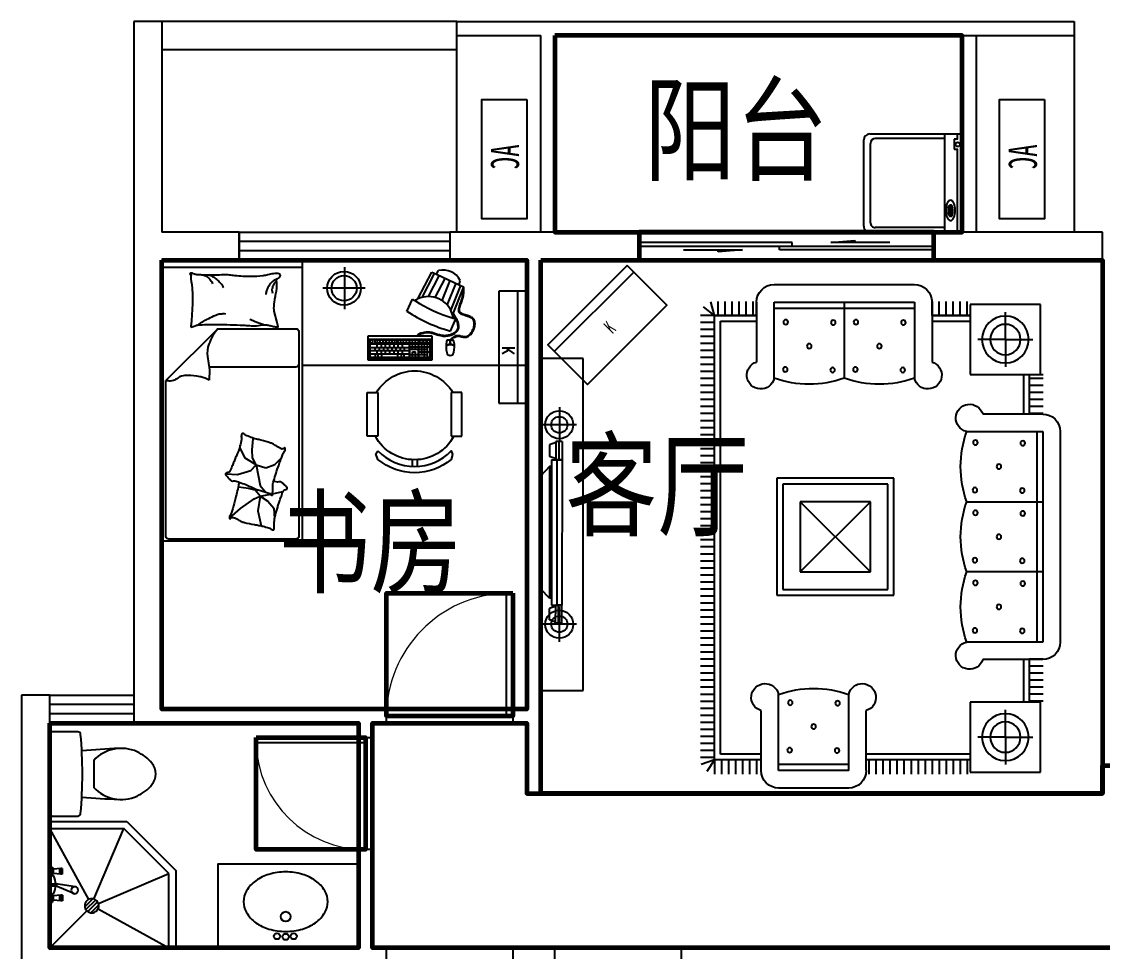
# Model space of a CAD drawing. Extents: x 963421 to 998221, y -625243 to -609443.
# Drawn here: x 963421 to 971121, y -616068 to -609443 of the extents above; entities that cross this region are included whole.
import ezdxf

# ---------------------------------------------------------------- set-up
doc = ezdxf.new("R2010")
doc.units = 0
doc.header["$LTSCALE"] = 1000
doc.header["$MEASUREMENT"] = 0
doc.linetypes.add('HIDDEN', pattern=[7.5, 5, -2.5])
doc.layers.get('0').update_dxf_attribs({"linetype": 'CONTINUOUS'})
for name, color, linetype in [('BATH', 8, 'CONTINUOUS'), ('Elec(电器)', 33, 'CONTINUOUS'), ('FUR', 8, 'CONTINUOUS'), ('FURN', 8, 'CONTINUOUS'), ('Lvtry(厨卫)', 136, 'CONTINUOUS'), ('WALL', 2, 'CONTINUOUS'), ('WINDOW', 4, 'CONTINUOUS'), ('家具', 8, 'CONTINUOUS'), ('家具示意', 8, 'CONTINUOUS')]:
    doc.layers.add(name, color=color, linetype=linetype)
doc.layers.add('GT_书房', color=205, linetype='CONTINUOUS', lineweight=60, true_color=0x8059a6)
for name, color, linetype, lineweight in [('GT_卫生间', 5, 'CONTINUOUS', 60), ('GT_客厅', 2, 'CONTINUOUS', 60), ('GT_过道', 30, 'CONTINUOUS', 60), ('GT_门', 245, 'CONTINUOUS', 60), ('GT_阳台', 6, 'CONTINUOUS', 60), ('文字标注', 121, 'CONTINUOUS', 0)]:
    doc.layers.add(name, color=color, linetype=linetype, lineweight=lineweight)
doc.styles.add('-黑体', font='simhei.ttf', dxfattribs={"width": 0.8})
doc.styles.add('_ZBHZ', font='simhei.ttf', dxfattribs={"width": 0.8})
doc.styles.add('DIM_FONT', font='ZBTXT.shx', dxfattribs={"width": 0.8})

# ---------------------------------------------------------------- blocks, each defined once
blk = doc.blocks.new('A$C367E6596')
at = {"layer": '家具示意'}
for p, q in [((0, 1947.6), (1000, 1947.6)), ((25.8, 1491.5), (25.8, 32.2)), ((602.6, 1511.5), (45.8, 1511.5)), ((602.6, 1511.5), (971.6, 1141.7)), ((45.8, 1238.9), (664.4, 1238.9)), ((971.6, 32.2), (971.6, 1141.7)), ((349.4, 727), (344.5, 730)), ((356.6, 647.7), (349.4, 727)), ((354.8, 592.6), (356.6, 647.7)), ((407, 589.6), (443.4, 662.5)), ((443.4, 662.5), (442.3, 681.9)), ((196.2, 543.7), (149.8, 590.5)), ((260.6, 521.7), (196.2, 543.7)), ((328.4, 540.9), (260.6, 521.7)), ((328.4, 540.9), (301, 394.1)), ((328.4, 540.9), (354.8, 592.6)), ((328.4, 540.9), (407, 589.6)), ((366.5, 501.8), (328.4, 540.9)), ((462.1, 473.1), (366.5, 501.8)), ((545.3, 477.3), (462.1, 473.1)), ((301, 394.1), (268.9, 356.7)), ((213.5, 335.7), (138.8, 351.4)), ((299.3, 317.6), (225.1, 333.2)), ((299.3, 317.6), (245.7, 282.4)), ((268.9, 356.7), (261.2, 347.7)), ((299.3, 317.6), (336.2, 360.5)), ((299.3, 317.6), (316, 213)), ((342.2, 299.7), (299.3, 317.6)), ((336.2, 360.5), (383.2, 372.5)), ((383.2, 372.5), (455.4, 382.3)), ((203.5, 233.5), (197.3, 159.5)), ((245.7, 282.4), (203.5, 233.5)), ((441.2, 231.2), (342.2, 299.7)), ((518.8, 161.1), (441.2, 231.2)), ((316, 213), (292.8, 107.7)), ((45.8, 12.2), (951.6, 12.2))]:
    blk.add_line(p, q, dxfattribs=at)
blk.add_lwpolyline([(0, 0), (0, 2000), (1000, 2000), (1000, 0)], close=True, dxfattribs=at)
for points in [[(185.1, 1866.4, -0.263368), (157.1, 1885.2, -0.494818), (166.3, 1903.9, -0.049225), (184, 1905.7, -0.036831), (207.6, 1903.9, -0.031893), (245.6, 1895.8, 0.035782), (279.5, 1888.8, 0.032941), (369.2, 1882.9, 0.026564), (480.4, 1888.8, 0.017905), (517.9, 1894.2, -0.033397), (538.1, 1896.4, -0.03204), (575.2, 1895.7, 0.018442), (639.5, 1892.7, 0.010837), (704.3, 1893.4, 0.014624), (752.2, 1896.4, 0.111249), (774.7, 1903.7, -0.153708), (791.6, 1907.7, -0.076444), (799.1, 1906, -0.215512), (801, 1903.9, -0.585858), (798.4, 1900.9, 0.363489), (793.5, 1898.3, 0.191716), (793.4, 1886.8, -0.129675), (795.4, 1870.1, -0.01735), (792.4, 1853.3, 0.019326), (789.8, 1838.2, 0.018818), (783.1, 1769.9, 0.021828), (782.2, 1710.6, 0.006204), (783.6, 1676.8, 0.001963), (789.8, 1569.9, 0.028341), (794, 1533.8, -0.117014), (793.5, 1524.9, -0.36606), (792.1, 1523.9, -0.03973), (778.5, 1526.7, -0.048309), (764.7, 1532.2, 0.062981), (754.1, 1536.1, 0.04058), (730.7, 1539.5, 0.014345), (663.9, 1541.7, 0.005484), (538.5, 1541, 0.007153), (442.3, 1538, 0.008762), (399.8, 1535.3, -0.008153), (354.1, 1532.4, -0.06251), (297, 1536.8, 0.078669), (251.4, 1538.8, 0.047825), (229, 1534.1, -0.034494), (198.2, 1526.7, -0.023571), (172.9, 1523.7, -0.510228), (171.9, 1524.9), (179.4, 1554.9), (200.1, 1637.4, 0.073041), (202.1, 1657, 0.023305), (196.3, 1718.1, 0.018299), (192.3, 1741, -0.01097), (184.9, 1779, -0.042281), (182, 1813.3, -0.027201), (184.9, 1866.7)], [(183.4, 1850.4, -0.05369), (197.6, 1837.4, -0.070312), (205.7, 1825.1, -0.015448), (209.5, 1816.6, -0.013244), (213.2, 1806.3, -0.082127), (216.2, 1788.3, -0.064164), (213.2, 1765.1)], [(184.9, 1866.4, -0.077379), (219.7, 1841.1, -0.077379), (245.2, 1806.3, -0.047525), (255.1, 1781.7, -0.047525), (260.2, 1755.7)], [(658.9, 1892.6, 0.027842), (635.2, 1882, 0.048685), (622.6, 1873.9, 0.023666), (594.7, 1849.5, 0.031223), (575.7, 1828.9, 0.046801), (570.6, 1821.2, 0.023191), (562.5, 1804.5)], [(740.9, 1898.3, 0.088153), (706.4, 1894.8, 0.088153), (675.2, 1879.5, 0.077547), (653.6, 1857.9, 0.077547), (639.5, 1830.7)], [(744.7, 1538, 0.016108), (705.8, 1564.2, 0.024599), (679, 1579.3, 0.009477), (629.9, 1602.6, 0.015937), (600.1, 1614.9, 0.072521), (583.7, 1618.5, 0.033339), (547.5, 1618.7)], [(275.5, 1539.5, 0.009729), (302.8, 1548.5, 0.009729), (329.7, 1558.6, 0.007971), (351.4, 1567.7, 0.007971), (372.9, 1577.4)], [(602.6, 1511.5, -0.085272), (665.9, 1401.4, -0.124044), (675.2, 1313.8), (661.5, 1218.4), (663.3, 1145.9)], [(663.3, 1145.9, -0.027362), (701.8, 1162.3, -0.040834), (728.9, 1169.7, -0.038441), (816.6, 1179.2, -0.076528), (860.7, 1173.9, -0.103649), (888.2, 1159.5, 0.093398), (918.4, 1143, 0.072727), (940.5, 1139.2, 0.052315), (971.6, 1141.7)], [(450.3, 418.6, 0.025626), (451.8, 409.2, 0.0108), (476.4, 303.3, 0.00456), (495.4, 231.5, 0.01125), (504.1, 202.6, 0.069394), (511.7, 186.8, -0.079756), (518.1, 173, -0.106399), (518.8, 161.1, -0.328642), (515.8, 158.2, -0.299547), (510.8, 160.5, 0.189917), (504.1, 165.5, 0.033518), (496, 167.1, 0.075627), (492.4, 167, 0.053489), (485.9, 165.2, 0.017838), (467.6, 157, 0.038394), (447.1, 144.9, -0.059529), (433.5, 137.6, -0.035943), (411.9, 131, -0.011245), (341.4, 116.2, -0.006203), (309.2, 110.7, 0.010783), (290.6, 107.3, 0.019485), (279.8, 104.6, 0.005062), (238.4, 92.3, 0.101392), (217.2, 80.7, -0.223768), (206.1, 77.7, -0.25558), (202.7, 80.5, -0.081563), (199.7, 93.3, -0.071805), (200.7, 107, 0.069985), (201.8, 121, 0.03546), (195.4, 169.3, 0.029432), (180.3, 226, 0.001554), (171.1, 253.5, -0.00152), (161.6, 281.6, -0.004735), (152.3, 310.7, 0.00382), (140.8, 346.8, 0.296001), (116.5, 366.4, -0.649774), (110.7, 384.1, -0.02319), (114.7, 387.4, 0.0288), (117.9, 390.1, 0.005727), (123, 394.9, -0.004358), (129.6, 401.3, -0.027528), (144.1, 413.8, -0.046214), (153.8, 419.8, -0.194121), (167.3, 421, 0.133719), (186.6, 420.3, 0.005779), (204.6, 424.8, 0.008882)]]:
    blk.add_lwpolyline(points, format="xyb", dxfattribs=at)
blk.add_lwpolyline([(395.4, 749, 0.101392), (415.7, 762.2, -0.223768), (426.5, 766, -0.25558), (430.2, 763.5, -0.081563), (434.2, 750.9, -0.071805), (434.2, 737.3, 0.069985), (434.1, 723.2, 0.03546), (444.2, 675.5, 0.029432), (463.7, 620.2, 0.001554), (475, 593.4, -0.00152), (486.5, 566.1, -0.004735), (498, 537.8, 0.00382), (512.3, 502.7, 0.296001), (538, 485, -0.649774), (545.1, 467.8, -0.02319), (541.4, 464.3, 0.0288), (538.4, 461.3, 0.005727), (533.8, 456.1, -0.004358), (527.7, 449.2, -0.027528), (514.1, 435.7, -0.046214), (504.9, 428.9, -0.194121), (491.5, 426.8, 0.133719), (472.3, 425.9, 0.011505), (437.3, 413.9, 0.008882), (392.6, 396.5, 0.012426), (335.7, 371.4, -0.033612), (314.2, 363.1), (267.8, 348.5), (232, 337.2, 0.224341), (220.4, 326.5, -0.722772), (213.3, 326.9, -0.103513), (213.2, 330, 0.053465), (213.5, 335.7, 0.030109), (211.3, 354.4, -0.031436), (209.2, 372.3, -0.05324), (209.9, 384.4, 0.05518), (210.5, 396.1, 0.056271), (207, 416.7, 0.0108), (174.3, 520.4, 0.00456), (149.8, 590.5, 0.01125), (139, 618.7, 0.069394), (130.2, 633.8, -0.079756), (122.8, 647.1, -0.106399), (121.2, 658.9, -0.328642), (123.9, 662.1, -0.299547), (129.1, 660.1, 0.189917), (136.1, 655.7, 0.033518), (144.3, 654.7, 0.075627), (148, 655, 0.053489), (154.3, 657.4, 0.017838), (171.9, 667, 0.038394), (191.4, 680.6, -0.059529), (204.4, 688.9, -0.035943), (225.4, 697.2, -0.011245), (294.6, 717.2, -0.006203), (326.3, 725.3, 0.010783), (344.5, 730, 0.019485), (355.2, 733.5, 0.005062)], format="xyb", close=True, dxfattribs=at)
for centre, start, end in [((45.8, 1491.5), 90, 180), ((45.8, 1258.9), 180, 270), ((45.8, 32.2), 180, 270), ((951.6, 32.2), 270, 0)]:
    blk.add_arc(centre, 20, start, end, dxfattribs=at)
at = {"layer": '家具示意', "style": 'DIM_FONT', "width": 0.8, "flags": 9}
for tag in ['XSIZE', 'YSIZE']:
    blk.add_attdef(tag, (0, 2000), '', height=0.5, dxfattribs=at)
blk = doc.blocks.new('A$C6465327B')
at = {"layer": '家具示意'}
for p, q in [((0, 260), (0, 572.3)), ((0, 572.3), (76.2, 572.3)), ((76.2, 572.3), (76.2, 260)), ((674.7, 572.3), (598.5, 572.3)), ((598.5, 572.3), (598.5, 260)), ((674.7, 260), (674.7, 572.3)), ((76.2, 260), (0, 260)), ((598.5, 260), (674.7, 260)), ((319.3, 92.9), (319.3, 45.3)), ((355.4, 92.9), (355.4, 45.3))]:
    blk.add_line(p, q, dxfattribs=at)
blk.add_lwpolyline([(598.7, 155.5, -0.423227), (76, 155.5), (68.1, 129.3), (76, 94.4, 0.361278), (598.7, 94.4), (614.5, 134.5)], format="xyb", close=True, dxfattribs=at)
for start, end in [(31.07619, 148.92381), (208.05345, 331.94655)]:
    blk.add_arc((337.3, 408.9), 316.6, start, end, dxfattribs=at)
blk = doc.blocks.new('A$C7D7A3CEF')
at = {"layer": '家具示意'}
for p, q in [((152.8, 299.9), (152.8, 0)), ((300, 150), (0, 150))]:
    blk.add_line(p, q, dxfattribs=at)
for radius in [120, 90]:
    blk.add_circle((150, 150), radius, dxfattribs=at)
blk = doc.blocks.new('A$C6C2E2F88')
at = {"layer": '家具示意'}
for p, q in [((357.8, 434.3), (456, 624.6)), ((456, 624.6), (488.7, 609.7)), ((488.7, 609.7), (505.2, 635.8)), ((387.4, 445.1), (475.4, 615.7)), ((433, 451.1), (509.8, 600)), ((481.3, 444.4), (551.7, 580.9)), ((488.7, 609.7), (650.3, 535.9)), ((530.2, 422), (587.2, 564.7)), ((566.9, 390), (629.1, 545.6)), ((650.3, 535.9), (659.2, 565.6)), ((592.2, 351.6), (663.5, 529.9)), ((682.9, 521), (603.5, 322.2)), ((650.3, 535.9), (682.9, 521)), ((278.2, 344.1), (318.1, 433.3)), ((588.6, 205.3), (628, 291.7)), ((0, 170), (0, 0)), ((460, 170), (0, 170)), ((460, 0), (460, 170)), ((10, 145), (10, 15)), ((450, 145), (10, 145)), ((15, 140), (15, 120)), ((35, 140), (15, 140)), ((35, 120), (15, 120)), ((15, 112), (15, 20)), ((295, 112), (15, 112)), ((15, 89), (295, 89)), ((35, 140), (35, 120)), ((128.7, 140), (50, 140)), ((50, 140), (50, 120)), ((128.7, 120), (50, 120)), ((51.7, 89), (51.7, 66)), ((65.7, 112), (65.7, 89)), ((69.7, 120), (69.7, 140)), ((81.4, 89), (81.4, 66)), ((89.3, 120), (89.3, 140)), ((95.4, 112), (95.4, 89)), ((109, 120), (109, 140)), ((111.2, 89), (111.2, 66)), ((125.2, 112), (125.2, 89)), ((128.7, 120), (128.7, 140)), ((134.7, 120), (134.7, 140)), ((210.3, 140), (134.7, 140)), ((210.3, 120), (134.7, 120)), ((141, 89), (141, 66)), ((154.3, 120), (154.3, 140)), ((155, 112), (155, 89)), ((170.8, 89), (170.8, 66)), ((174, 120), (174, 140)), ((184.8, 112), (184.8, 89)), ((193.7, 120), (193.7, 140)), ((200.6, 89), (200.6, 66)), ((210.3, 120), (210.3, 140)), ((214.6, 112), (214.6, 89)), ((216.3, 120), (216.3, 140)), ((295, 140), (216.3, 140)), ((295, 120), (216.3, 120)), ((230.3, 89), (230.3, 66)), ((236, 120), (236, 140)), ((244.3, 112), (244.3, 89)), ((255.7, 120), (255.7, 140)), ((260.1, 89), (260.1, 66)), ((275.3, 120), (275.3, 140)), ((295, 140), (295, 120)), ((295, 112), (295, 20)), ((362, 140), (298, 140)), ((298, 140), (298, 120)), ((362, 120), (298, 120)), ((298, 112), (298, 20)), ((362, 112), (298, 112)), ((298, 93.6), (362, 93.6)), ((319.3, 120), (319.3, 140)), ((319.3, 75.2), (319.3, 112)), ((340.7, 120), (340.7, 140)), ((340.7, 75.2), (340.7, 112)), ((362, 120), (362, 140)), ((362, 20), (362, 112)), ((445, 140), (365, 140)), ((365, 120), (365, 140)), ((445, 120), (365, 120)), ((365, 20), (365, 112)), ((445, 112), (365, 112)), ((365, 93.6), (445, 93.6)), ((368.6, 134), (368.6, 136.5)), ((368.6, 136.5), (375.9, 136.5)), ((375.9, 134), (368.6, 134)), ((375.9, 136.5), (375.9, 134)), ((385, 38.4), (385, 112)), ((391.7, 120), (391.7, 140)), ((395.3, 134), (395.3, 136.5)), ((395.3, 136.5), (402.6, 136.5)), ((402.6, 134), (395.3, 134)), ((402.6, 136.5), (402.6, 134)), ((405, 20), (405, 112)), ((418.3, 120), (418.3, 140)), ((422, 134), (422, 136.5)), ((422, 136.5), (429.3, 136.5)), ((429.3, 134), (422, 134)), ((425, 20), (425, 112)), ((429.3, 136.5), (429.3, 134)), ((445, 120), (445, 140)), ((445, 20), (445, 112)), ((450, 15), (450, 145)), ((586.2, 109.5), (586.2, 141.5)), ((589.2, 109.5), (589.2, 141.5)), ((10, 15), (450, 15)), ((15, 66), (295, 66)), ((15, 43), (295, 43)), ((15, 20), (295, 20)), ((52.3, 43), (52.3, 20)), ((65.7, 66), (65.7, 43)), ((72.3, 43), (72.3, 20)), ((95.4, 66), (95.4, 43)), ((99, 43), (99, 20)), ((125.2, 66), (125.2, 43)), ((155, 66), (155, 43)), ((184.8, 66), (184.8, 43)), ((211, 43), (211, 20)), ((214.6, 66), (214.6, 43)), ((237.7, 43), (237.7, 20)), ((244.3, 66), (244.3, 43)), ((257.7, 43), (257.7, 20)), ((298, 75.2), (362, 75.2)), ((298, 38.4), (362, 38.4)), ((298, 20), (362, 20)), ((319.3, 20), (319.3, 56.8)), ((319.3, 56.8), (340.7, 56.8)), ((340.7, 20), (340.7, 56.8)), ((365, 75.2), (425, 75.2)), ((365, 56.8), (445, 56.8)), ((365, 38.4), (425, 38.4)), ((365, 20), (445, 20)), ((0, 0), (460, 0))]:
    blk.add_line(p, q, dxfattribs=at)
for centre, radius, start, end in [((538.8, 505.7), 134.4, 26.43159, 104.50074), ((939.2, 1382.9), 1134.7, 236.81182, 237.86994), ((433, 273.8), 177.2, 115.08845, 123.29204), ((939.2, 1382.9), 1134.7, 237.86994, 253.06239), ((433, 273.8), 177.2, 15.84388, 115.08845), ((899.8, 1296.5), 1134.7, 236.84987, 254.08246), ((433, 273.8), 177.2, 7.64029, 15.84388), ((939.2, 1382.9), 1134.7, 253.06239, 254.08246), ((744.2, 94.9), 186.6, 168.55689, 193.44757), ((587.7, 42.2), 64.3, 62.12383, 117.87617), ((587.7, 42.2), 67.3, 91.27686, 116.43153), ((571.1, 129.9), 10, 100.71509, 168.55689), ((587.7, 42.2), 99.3, 79.28491, 100.71509), ((587.7, 42.2), 67.3, 63.56847, 88.72314), ((604.3, 129.9), 10, 11.44311, 79.28491), ((431.1, 94.9), 186.6, 346.55243, 11.44311), ((587.7, 57.1), 25.6, 192.68038, 347.31962)]:
    blk.add_arc(centre, radius, start, end, dxfattribs=at)
for points, knots in [([(587.2, 143.7), (592.3, 148.3), (597.6, 152.9), (608.2, 161.3), (613.7, 165.1), (623.1, 170.1), (626.9, 171.7), (632.6, 173.3), (634.5, 173.7), (637.7, 174.2), (639.1, 174.4), (642, 174.5), (643.4, 174.5), (647.7, 174.4), (650.5, 174.1), (656.2, 173.1), (659.1, 172.5), (666.4, 170.8), (670.9, 169.5), (679.7, 167.5), (684, 166.6), (690.3, 166.1), (692.2, 166), (695.5, 166.1), (696.8, 166.2), (701.5, 166.8), (704.8, 167.7), (711.4, 170.4), (714.6, 172.2), (720.9, 176.5), (723.9, 179), (733, 187.8), (738.6, 195.1), (748.1, 211.2), (751.9, 220.1), (757.5, 237.9), (759.1, 247), (759.5, 261), (759.1, 266.2), (757, 275.9), (755.4, 280.4), (752.4, 285.4), (751.7, 286.6), (750.1, 288.7), (749.3, 289.7), (746.5, 292.6), (744.5, 294.4), (740, 297.8), (737.5, 299.3), (729.3, 303.8), (723, 306.3), (709.9, 310.9), (703, 312.9), (689.6, 316.9), (683, 318.9), (672.9, 322.7), (669.2, 324.3), (663, 327.7), (660.5, 329.3), (656.6, 332.5), (655.2, 334), (653.1, 336.6), (652.3, 337.7), (651, 339.9), (650.4, 341.1), (649, 344.8), (648.4, 347.3), (647.8, 352.7), (647.7, 355.4), (648.1, 361.1), (648.5, 364.1), (650.2, 373.2), (652, 379.7), (656.4, 392.9), (659, 399.8), (664.1, 413.5), (666.7, 420.3), (670, 430.2), (671, 433.2), (672.7, 439.2), (673.5, 442.2), (675.6, 451), (676.7, 456.7), (679.2, 473.7), (679.8, 484.6), (680.1, 501.5), (680.1, 507.7), (680, 513.8)], [0, 0, 0, 0, 18.799562, 18.799562, 37.599123, 37.599123, 49.848351, 49.848351, 55.477294, 55.477294, 59.685352, 59.685352, 63.89341, 63.89341, 72.309527, 72.309527, 80.725643, 80.725643, 94.051618, 94.051618, 107.377593, 107.377593, 113.652762, 113.652762, 118.046775, 118.046775, 129.16993, 129.16993, 140.293086, 140.293086, 151.416241, 151.416241, 174.692741, 174.692741, 197.969241, 197.969241, 221.245741, 221.245741, 236.248425, 236.248425, 251.251108, 251.251108, 255.661667, 255.661667, 260.072226, 260.072226, 268.893345, 268.893345, 277.714463, 277.714463, 296.396354, 296.396354, 315.078244, 315.078244, 333.760135, 333.760135, 345.970968, 345.970968, 355.998234, 355.998234, 362.995963, 362.995963, 367.636565, 367.636565, 372.277166, 372.277166, 381.438127, 381.438127, 390.599087, 390.599087, 399.760047, 399.760047, 418.320442, 418.320442, 436.880837, 436.880837, 455.441233, 455.441233, 463.908402, 463.908402, 472.375571, 472.375571, 489.309909, 489.309909, 523.178586, 523.178586, 542.475868, 542.475868, 542.475868, 542.475868]), ([(592.1, 141.4), (597, 145.7), (601.8, 149.9), (611, 157.1), (615.3, 160.1), (623.1, 164.5), (626.6, 166.1), (632.6, 168.2), (635.2, 168.8), (638.8, 169.3), (639.7, 169.4), (642.6, 169.6), (644.6, 169.5), (648.7, 169.2), (650.7, 169), (654.9, 168.2), (657.1, 167.8), (663.1, 166.4), (667.1, 165.4), (674.6, 163.5), (677.9, 162.8), (684.7, 161.6), (688.2, 161.1), (693.4, 161), (695.3, 161), (698.9, 161.4), (700.6, 161.6), (704, 162.4), (705.7, 162.9), (712.2, 165.1), (716.9, 167.6), (725.8, 173.9), (730.1, 177.7), (738, 186.3), (741.6, 191.1), (748.3, 201.4), (751.2, 206.9), (756.4, 218.2), (758.5, 224), (761.9, 235.8), (763.1, 241.8), (764.4, 253.4), (764.6, 259.2), (763.6, 270.1), (762.4, 275.3), (759.7, 282.5), (758.6, 284.8), (756.4, 288.5), (755.4, 290), (753.1, 292.9), (751.9, 294.3), (748, 298.1), (745, 300.4), (737.2, 305.4), (732.2, 307.9), (721.4, 312.3), (715.8, 314.2), (704.5, 317.7), (698.9, 319.3), (688, 322.6), (682.7, 324.3), (674.6, 327.4), (671.4, 328.8), (665.8, 331.8), (663.3, 333.5), (660.1, 336.1), (659.2, 337.1), (657.8, 338.7), (657.3, 339.3), (656.4, 340.6), (656, 341.3), (655.2, 342.7), (654.9, 343.4), (654, 345.8), (653.6, 347.4), (653, 351), (652.8, 352.9), (652.8, 356.9), (652.9, 359), (653.7, 365.7), (654.8, 370.7), (657.7, 381.1), (659.6, 386.6), (663.6, 397.8), (665.7, 403.6), (669.3, 413.1), (670.7, 416.8), (673.1, 423.8), (674.2, 427), (675.9, 432.4), (676.6, 434.6), (677.8, 439), (678.4, 441.2), (680, 447.7), (680.8, 451.9), (683, 464.5), (683.9, 472.7), (685.3, 494.5), (685.1, 507.8), (684.9, 521.1)], [1.931725, 1.931725, 1.931725, 1.931725, 19.71024, 19.71024, 35.134556, 35.134556, 47.432363, 47.432363, 56.272423, 56.272423, 59.54149, 59.54149, 66.079623, 66.079623, 72.617756, 72.617756, 79.155889, 79.155889, 91.154885, 91.154885, 101.093182, 101.093182, 111.031478, 111.031478, 116.460985, 116.460985, 121.485576, 121.485576, 126.510167, 126.510167, 141.20371, 141.20371, 155.897253, 155.897253, 170.590796, 170.590796, 185.28434, 185.28434, 199.977883, 199.977883, 214.671426, 214.671426, 229.364969, 229.364969, 244.058512, 244.058512, 251.391566, 251.391566, 256.732702, 256.732702, 262.073837, 262.073837, 272.756108, 272.756108, 288.204107, 288.204107, 303.652106, 303.652106, 319.100106, 319.100106, 334.548105, 334.548105, 345.454369, 345.454369, 356.360633, 356.360633, 361.894987, 361.894987, 365.361224, 365.361224, 368.82746, 368.82746, 372.293697, 372.293697, 379.596356, 379.596356, 386.899014, 386.899014, 394.201673, 394.201673, 409.771935, 409.771935, 425.342197, 425.342197, 440.912459, 440.912459, 450.999629, 450.999629, 459.675979, 459.675979, 465.748145, 465.748145, 471.820312, 471.820312, 483.964645, 483.964645, 508.253312, 508.253312, 550.069326, 550.069326, 550.069326, 550.069326]), ([(349.5, 170), (362.6, 187.3), (370.6, 189.7), (389.1, 194.7), (399.6, 197.1), (414.7, 199.2), (419.4, 199.7), (427.7, 200), (431.4, 200), (437.4, 199.6), (439.8, 199.4), (444.5, 198.8), (446.9, 198.4), (454, 197.1), (458.7, 195.9), (472.2, 192.1), (481.1, 189.1), (499.2, 183.2), (508.6, 180.3), (522.7, 177.3), (527.3, 176.5), (536, 175.3), (540.3, 175), (554.7, 174.6), (565.1, 175.6), (585.6, 179.6), (595.6, 182.8), (611.2, 189.8), (617.2, 193.3), (626.8, 200.4), (630.6, 203.9), (635.4, 209.7), (636.8, 211.7), (639.5, 216.2), (640.7, 218.7), (642.5, 224), (643.2, 226.7), (644.3, 234.1), (644.4, 238.8), (643.5, 248.4), (642.5, 253.4), (639.7, 263.5), (637.9, 268.6), (631.4, 284.5), (625.7, 295.6), (615.2, 314.2), (610.7, 321.7), (606.2, 329.1)], [0.275808, 0.275808, 0.275808, 0.275808, 24.067555, 24.067555, 56.307513, 56.307513, 71.071237, 71.071237, 82.794805, 82.794805, 90.521159, 90.521159, 98.247513, 98.247513, 113.700221, 113.700221, 142.151154, 142.151154, 170.602086, 170.602086, 183.588955, 183.588955, 195.23744, 195.23744, 222.409198, 222.409198, 249.580957, 249.580957, 269.207454, 269.207454, 285.208602, 285.208602, 293.184931, 293.184931, 302.693087, 302.693087, 312.201243, 312.201243, 327.763573, 327.763573, 343.325903, 343.325903, 358.888233, 358.888233, 390.653992, 390.653992, 411.559998, 411.559998, 411.559998, 411.559998]), ([(355.8, 170), (357.1, 171.6), (358.3, 173), (362, 177), (364.2, 179), (367.7, 181.8), (369.1, 182.8), (371.8, 184.3), (373.1, 184.9), (375.6, 185.8), (376.9, 186.2), (378.7, 186.7), (379.3, 186.9), (380.3, 187.2), (380.8, 187.3), (382.4, 187.7), (383.4, 188), (386.6, 188.8), (388.6, 189.3), (394.9, 190.8), (399, 191.7), (411.1, 193.9), (419, 194.8), (429.9, 195), (433, 194.9), (438.3, 194.5), (440.6, 194.3), (447.3, 193.3), (451.6, 192.4), (460.4, 190.3), (464.9, 189), (473.9, 186.2), (478.5, 184.7), (491, 180.6), (499, 178), (514.3, 173.9), (521.6, 172.3), (532.1, 170.8), (535.3, 170.4), (540.5, 170), (542.6, 169.9), (549.2, 169.8), (553.9, 169.9), (566.4, 170.8), (574.3, 172.1), (589.8, 175.8), (597.3, 178.3), (611.5, 184.3), (618.1, 187.9), (628, 194.9), (631.6, 198), (636.6, 203.3), (638.2, 205.2), (640.7, 208.6), (641.6, 210), (643.3, 212.8), (644.1, 214.3), (646.1, 218.8), (647.1, 221.8), (648.6, 228.1), (649, 231.3), (649.3, 237.7), (649.2, 241), (648.4, 249.5), (647.3, 254.7), (644.4, 265.4), (642.4, 270.8), (638, 281.7), (635.4, 287.2), (628.6, 300.7), (624, 308.8), (616.4, 321.9), (613.5, 326.8), (610.5, 331.7)], [1.794737, 1.794737, 1.794737, 1.794737, 4.340011, 4.340011, 9.758947, 9.758947, 14.015114, 14.015114, 18.271281, 18.271281, 22.527447, 22.527447, 24.13165, 24.13165, 25.735853, 25.735853, 28.944258, 28.944258, 35.361068, 35.361068, 48.19469, 48.19469, 73.861932, 73.861932, 84.279576, 84.279576, 92.130886, 92.130886, 106.909868, 106.909868, 121.68885, 121.68885, 136.467832, 136.467832, 161.092405, 161.092405, 181.592394, 181.592394, 189.981221, 189.981221, 195.430603, 195.430603, 207.246608, 207.246608, 227.325201, 227.325201, 247.403793, 247.403793, 267.482386, 267.482386, 281.085462, 281.085462, 288.538162, 288.538162, 293.465442, 293.465442, 298.392722, 298.392722, 308.247282, 308.247282, 318.101842, 318.101842, 327.956402, 327.956402, 343.666384, 343.666384, 359.376366, 359.376366, 375.086349, 375.086349, 397.824415, 397.824415, 411.559998, 411.559998, 411.559998, 411.559998])]:
    blk.add_open_spline(points, degree=3, knots=knots, dxfattribs=at)
blk = doc.blocks.new('A$C130E6298')
at = {"layer": '家具示意'}
for p, q in [((1600, 750), (0, 750)), ((0, 750), (0, 0)), ((1600, 750), (1600, 0)), ((1600, 0), (0, 0))]:
    blk.add_line(p, q, dxfattribs=at)
at = {"rotation": 180}
blk.add_blockref('A$C6465327B', (1137.3, 1514.3), dxfattribs=at)
at = {"extrusion": (0, 0, -1), "zscale": -1, "rotation": 180}
for name, p in [('A$C6C2E2F88', (-466, 710.3)), ('A$C7D7A3CEF', (-147.2, 350))]:
    blk.add_blockref(name, p, dxfattribs=at)
blk = doc.blocks.new('A$C31840BCA')
at = {"layer": 'FUR'}
for p, q in [((300.1, 2366.9), (0.1, 2366.9)), ((0.1, 2366.9), (0.1, 0)), ((300.1, 0), (300.1, 2366.9)), ((131.2, 2020.4), (131.2, 1770.6)), ((252.3, 1893.6), (7.7, 1893.6)), ((105.3, 1774.6), (105.3, 1644.6)), ((150.3, 1774.5), (105.3, 1774.6)), ((126.7, 1774.6), (126.6, 1644.6)), ((150.3, 1774.5), (150.3, 1644.5)), ((105.3, 1767.4), (60.3, 1750.2)), ((60.3, 1750.2), (60.3, 1669)), ((105.3, 1651.7), (60.3, 1669)), ((75.3, 1644.6), (75, 609.6)), ((75.3, 1644.6), (150.3, 1644.5)), ((150.3, 1644.5), (105.3, 1644.6)), ((112.9, 1644.6), (112.6, 609.6)), ((150.3, 1644.5), (150, 609.5)), ((62.2, 1596), (0.3, 1531.3)), ((62.2, 1596), (61.9, 658.1)), ((75.3, 1596), (62.2, 1596)), ((61.9, 658.1), (0, 722.9)), ((75, 658.1), (61.9, 658.1)), ((59.9, 504), (60, 585.2)), ((105, 602.4), (60, 585.2)), ((75, 609.6), (150, 609.5)), ((104.9, 479.6), (105, 609.6)), ((150, 609.5), (105, 609.6)), ((126.2, 479.6), (126.3, 609.6)), ((131.2, 346.4), (131.2, 596.2)), ((149.9, 479.5), (150, 609.5)), ((252.3, 473.2), (7.7, 473.2)), ((104.9, 486.7), (59.9, 504)), ((149.9, 479.5), (104.9, 479.6)), ((0.1, 0), (300.1, 0))]:
    blk.add_line(p, q, dxfattribs=at)
for centre, radius in [((130.5, 1894.3), 99.8), ((131.2, 1893.6), 58), ((130.5, 472.6), 99.8), ((131.2, 473.2), 58)]:
    blk.add_circle(centre, radius, dxfattribs=at)
blk = doc.blocks.new('A$C6CA9292A')
at = {"layer": 'FURN'}
for p, q in [((2038.7, 3587), (1038.7, 3587)), ((663.3, 3367.5), (663.3, 3467.5)), ((713.3, 3367.5), (713.3, 3467.5)), ((763.3, 3367.5), (763.3, 3467.5)), ((813.3, 3367.5), (813.3, 3467.5)), ((863.3, 3367.5), (863.3, 3467.5)), ((913.3, 3367.5), (913.3, 3467.5)), ((2163.3, 3367.5), (2163.3, 3467.5)), ((2188.3, 3367.5), (2188.3, 3467.5)), ((2238.3, 3367.5), (2238.3, 3467.5)), ((2288.3, 3367.5), (2288.3, 3467.5)), ((2338.3, 3367.5), (2338.3, 3467.5)), ((2388.3, 3367.5), (2388.3, 3467.5)), ((2438.3, 3367.5), (2438.3, 3467.5)), ((140.9, 2945.7), (140.9, 3445.7)), ((140.9, 3445.7), (640.9, 3445.7)), ((390.9, 3195.7), (390.9, 3390.8)), ((640.9, 3445.7), (640.9, 2945.7)), ((913.7, 3462), (913.7, 3035.3)), ((2038.7, 3462), (1038.7, 3462)), ((1038.7, 3462), (1038.7, 2920.3)), ((2038.7, 3420.3), (1038.7, 3420.3)), ((1538.7, 3462), (1538.7, 2920.3)), ((2038.7, 2920.3), (2038.7, 3462)), ((2163.7, 3462), (2163.7, 3035.3)), ((2463.3, 3367.5), (2489.1, 3464.1)), ((2463.3, 3367.5), (2542.6, 3428.4)), ((640.9, 3367.5), (913.7, 3367.5)), ((913.7, 3367.5), (640.9, 3367.5)), ((913.7, 3325.8), (640.9, 3325.8)), ((2163.7, 3367.5), (2463.3, 3367.5)), ((2463.3, 3367.5), (2163.7, 3367.5)), ((2421.6, 3325.8), (2163.7, 3325.8)), ((2421.6, 241.4), (2421.6, 3325.8)), ((2463.3, 199.8), (2463.3, 3367.5)), ((2463.3, 3367.5), (2563.3, 3367.5)), ((2463.3, 3317.5), (2563.3, 3317.5)), ((2463.3, 3267.5), (2563.3, 3267.5)), ((390.9, 3195.7), (195.8, 3195.7)), ((390.9, 3195.7), (586, 3195.7)), ((390.9, 3195.7), (390.9, 3000.6)), ((2463.3, 3217.5), (2563.3, 3217.5)), ((2463.3, 3167.5), (2563.3, 3167.5)), ((2463.3, 3117.5), (2563.3, 3117.5)), ((2463.3, 3067.5), (2563.3, 3067.5)), ((2463.3, 3017.5), (2563.3, 3017.5)), ((221.3, 2945.7), (121.3, 2945.7)), ((640.9, 2945.7), (140.9, 2945.7)), ((221.3, 2945.7), (221.3, 2665.1)), ((262.9, 2945.7), (262.9, 2665.1)), ((2463.3, 2967.5), (2563.3, 2967.5)), ((221.3, 2920.7), (121.3, 2920.7)), ((221.3, 2870.7), (121.3, 2870.7)), ((2463.3, 2917.5), (2563.3, 2917.5)), ((2463.3, 2867.5), (2563.3, 2867.5)), ((221.3, 2820.7), (121.3, 2820.7)), ((2463.3, 2817.5), (2563.3, 2817.5)), ((221.3, 2770.7), (121.3, 2770.7)), ((221.3, 2720.7), (121.3, 2720.7)), ((2463.3, 2767.5), (2563.3, 2767.5)), ((2463.3, 2717.5), (2563.3, 2717.5)), ((221.3, 2670.7), (121.3, 2670.7)), ((125, 2665.1), (551.7, 2665.1)), ((2463.3, 2667.5), (2563.3, 2667.5)), ((2463.3, 2617.5), (2563.3, 2617.5)), ((2463.3, 2567.5), (2563.3, 2567.5)), ((0, 2540.1), (0, 1040.1)), ((666.7, 2540.1), (125, 2540.1)), ((125, 2540.1), (125, 1040.1)), ((166.7, 2540.1), (166.7, 1040.1)), ((2463.3, 2517.5), (2563.3, 2517.5)), ((2463.3, 2467.5), (2563.3, 2467.5)), ((2463.3, 2417.5), (2563.3, 2417.5)), ((2463.3, 2367.5), (2563.3, 2367.5)), ((2463.3, 2317.5), (2563.3, 2317.5)), ((2463.3, 2267.5), (2563.3, 2267.5)), ((1185.6, 2206.9), (2018.9, 2206.9)), ((1185.6, 1373.5), (1185.6, 2206.9)), ((1227.2, 2165.2), (1977.2, 2165.2)), ((1227.2, 1415.2), (1227.2, 2165.2)), ((1977.2, 2165.2), (1977.2, 1415.2)), ((2018.9, 2206.9), (2018.9, 1373.5)), ((2463.3, 2217.5), (2563.3, 2217.5)), ((2463.3, 2167.5), (2563.3, 2167.5)), ((2463.3, 2117.5), (2563.3, 2117.5)), ((666.7, 2040.1), (125, 2040.1)), ((1352.2, 2040.2), (1852.2, 2040.2)), ((1352.2, 1540.2), (1352.2, 2040.2)), ((1352.2, 2040.2), (1852.2, 1540.2)), ((1352.2, 1540.2), (1852.2, 2040.2)), ((1852.2, 2040.2), (1852.2, 1540.2)), ((2463.3, 2067.5), (2563.3, 2067.5)), ((2463.3, 2017.5), (2563.3, 2017.5)), ((2463.3, 1967.5), (2563.3, 1967.5)), ((2463.3, 1917.5), (2563.3, 1917.5)), ((2463.3, 1867.5), (2563.3, 1867.5)), ((2463.3, 1817.5), (2563.3, 1817.5)), ((2463.3, 1767.5), (2563.3, 1767.5)), ((2463.3, 1717.5), (2563.3, 1717.5)), ((2463.3, 1667.5), (2563.3, 1667.5)), ((2463.3, 1617.5), (2563.3, 1617.5)), ((125, 1540.1), (666.7, 1540.1)), ((1852.2, 1540.2), (1352.2, 1540.2)), ((2463.3, 1567.5), (2563.3, 1567.5)), ((2463.3, 1517.5), (2563.3, 1517.5)), ((2463.3, 1467.5), (2563.3, 1467.5)), ((1977.2, 1415.2), (1227.2, 1415.2)), ((2463.3, 1417.5), (2563.3, 1417.5)), ((2018.9, 1373.5), (1185.6, 1373.5)), ((2463.3, 1367.5), (2563.3, 1367.5)), ((2463.3, 1317.5), (2563.3, 1317.5)), ((2463.3, 1267.5), (2563.3, 1267.5)), ((2463.3, 1217.5), (2563.3, 1217.5)), ((2463.3, 1167.5), (2563.3, 1167.5)), ((2463.3, 1117.5), (2563.3, 1117.5)), ((125, 1040.1), (666.7, 1040.1)), ((2463.3, 1067.5), (2563.3, 1067.5)), ((2463.3, 1017.5), (2563.3, 1017.5)), ((2463.3, 967.5), (2563.3, 967.5)), ((221.3, 920.7), (121.3, 920.7)), ((221.3, 870.7), (121.3, 870.7)), ((125, 915.1), (551.7, 915.1)), ((221.3, 915.1), (221.3, 612.7)), ((262.9, 915.1), (262.9, 612.7)), ((2463.3, 917.5), (2563.3, 917.5)), ((2463.3, 867.5), (2563.3, 867.5)), ((221.3, 820.7), (121.3, 820.7)), ((221.3, 770.7), (121.3, 770.7)), ((2463.3, 817.5), (2563.3, 817.5)), ((221.3, 720.7), (121.3, 720.7)), ((2463.3, 767.5), (2563.3, 767.5)), ((2463.3, 717.5), (2563.3, 717.5)), ((221.3, 670.7), (121.3, 670.7)), ((221.3, 620.7), (121.3, 620.7)), ((1507, 125), (1507, 666.7)), ((2007, 125), (2007, 666.7)), ((2463.3, 667.5), (2563.3, 667.5)), ((2463.3, 617.5), (2563.3, 617.5)), ((140.9, 112.7), (140.9, 612.7)), ((140.9, 612.7), (640.9, 612.7)), ((390.9, 362.7), (390.9, 557.7)), ((640.9, 612.7), (640.9, 112.7)), ((1382, 125), (1382, 551.7)), ((2132, 125), (2132, 551.7)), ((2463.3, 567.5), (2563.3, 567.5)), ((2463.3, 517.5), (2563.3, 517.5)), ((2463.3, 467.5), (2563.3, 467.5)), ((2463.3, 417.5), (2563.3, 417.5)), ((390.9, 362.7), (195.8, 362.7)), ((390.9, 362.7), (390.9, 167.6)), ((390.9, 362.7), (586, 362.7)), ((2463.3, 367.5), (2563.3, 367.5)), ((2463.3, 317.5), (2563.3, 317.5)), ((640.9, 241.4), (1382, 241.4)), ((2132, 241.4), (2421.6, 241.4)), ((2463.3, 267.5), (2563.3, 267.5)), ((640.9, 199.8), (1382, 199.8)), ((663.3, 199.8), (663.3, 99.8)), ((713.3, 199.8), (713.3, 99.8)), ((763.3, 199.8), (763.3, 99.8)), ((813.3, 199.8), (813.3, 99.8)), ((863.3, 199.8), (863.3, 99.8)), ((913.3, 199.8), (913.3, 99.8)), ((963.3, 199.8), (963.3, 99.8)), ((1013.3, 199.8), (1013.3, 99.8)), ((1063.3, 199.8), (1063.3, 99.8)), ((1113.3, 199.8), (1113.3, 99.8)), ((1163.3, 199.8), (1163.3, 99.8)), ((1213.3, 199.8), (1213.3, 99.8)), ((1263.3, 199.8), (1263.3, 99.8)), ((1313.3, 199.8), (1313.3, 99.8)), ((1363.3, 199.8), (1363.3, 99.8)), ((1507, 166.7), (2007, 166.7)), ((2132, 199.8), (2463.3, 199.8)), ((2163.3, 199.8), (2163.3, 99.8)), ((2213.3, 199.8), (2213.3, 99.8)), ((2263.3, 199.8), (2263.3, 99.8)), ((2313.3, 199.8), (2313.3, 99.8)), ((2363.3, 199.8), (2363.3, 99.8)), ((2413.3, 199.8), (2413.3, 99.8)), ((2463.3, 217.5), (2563.3, 217.5)), ((2463.3, 199.8), (2518.8, 116.6)), ((2463.3, 199.8), (2557.9, 167.6)), ((2463.3, 199.8), (2463.3, 99.8)), ((640.9, 112.7), (140.9, 112.7)), ((1507, 125), (2007, 125)), ((1507, 0), (2007, 0))]:
    blk.add_line(p, q, dxfattribs=at)
for centre, radius in [((390.9, 3195.7), 166.7), ((1117.8, 3316.1), 16.7), ((1455.3, 3320.3), 16.7), ((1617.8, 3316.1), 16.7), ((1955.3, 3320.3), 16.7), ((390.9, 3195.7), 108.3), ((1288.7, 3149.5), 16.7), ((1788.7, 3149.5), 16.7), ((1122, 2978.6), 16.7), ((1459.5, 2982.8), 16.7), ((1622, 2978.6), 16.7), ((1959.5, 2982.8), 16.7), ((266.7, 2456.8), 16.7), ((604.2, 2461), 16.7), ((437.5, 2290.1), 16.7), ((270.8, 2119.3), 16.7), ((608.3, 2123.5), 16.7), ((266.7, 1956.8), 16.7), ((604.2, 1961), 16.7), ((437.5, 1790.1), 16.7), ((270.8, 1619.3), 16.7), ((608.3, 1623.5), 16.7), ((266.7, 1456.8), 16.7), ((604.2, 1461), 16.7), ((437.5, 1290.1), 16.7), ((270.8, 1119.3), 16.7), ((608.3, 1123.5), 16.7), ((1586.2, 604.2), 16.7), ((1923.7, 608.3), 16.7), ((390.9, 362.7), 166.7), ((390.9, 362.7), 108.3), ((1757, 437.5), 16.7), ((1590.3, 266.7), 16.7), ((1927.8, 270.8), 16.7)]:
    blk.add_circle(centre, radius, dxfattribs=at)
for centre, radius, start, end in [((1038.7, 3462), 125, 90, 180), ((2038.7, 3462), 125, 0, 90), ((942.7, 2941.4), 98.2, 107.20504, 347.59336), ((2134.6, 2941.4), 98.2, 192.40664, 72.79496), ((1288.7, 3627.4), 750, 250.52878, 289.47122), ((1788.7, 3627.4), 750, 250.52878, 289.47122), ((645.6, 2636.1), 98.2, 282.40664, 162.79496), ((125, 2540.1), 125, 90, 180), ((-40.4, 2290.1), 750, 340.52878, 19.47122), ((-40.4, 1790.1), 750, 340.52878, 19.47122), ((-40.4, 1290.1), 750, 340.52878, 19.47122), ((125, 1040.1), 125, 180, 270), ((645.6, 944.2), 98.2, 197.20504, 77.59336), ((1411.1, 645.6), 98.2, 12.40664, 252.79496), ((1757, -40.4), 750, 70.52878, 109.47122), ((2103, 645.6), 98.2, 287.20504, 167.59336), ((1507, 125), 125, 180, 270), ((2007, 125), 125, 270, 0)]:
    blk.add_arc(centre, radius, start, end, dxfattribs=at)
at = {"linetype": 'ByBlock', "style": 'DIM_FONT', "width": 0.8, "flags": 9}
for tag in ['XSIZE', 'YSIZE']:
    blk.add_attdef(tag, (2018.9, 1790.2), '', height=0.5, rotation=180, dxfattribs=at)
blk = doc.blocks.new('A$C77202156')
at = {"layer": 'BATH'}
for p, q in [((350, 900), (0, 550)), ((50, 529.3), (370.7, 850)), ((900, 900), (350, 900)), ((584.5, 347.6), (370.7, 850)), ((900, 850), (370.7, 850)), ((620.7, 345.5), (900, 850)), ((900, 0), (900, 900)), ((0, 0), (0, 550)), ((810, 564.6), (810, 525)), ((810, 564.6), (820, 564.6)), ((820, 564.6), (875, 560)), ((820, 564.6), (820, 525)), ((830, 564.6), (830, 525)), ((875, 530), (875, 560)), ((875, 560), (875, 530)), ((900, 575), (880, 575)), ((880, 575), (880, 515)), ((900, 575), (899.9, 325)), ((50, 0), (50, 529.3)), ((552.5, 315.5), (50, 529.3)), ((810, 525), (820, 525)), ((820, 525), (875, 530)), ((900, 515), (875, 515)), ((715.4, 435.2), (855.9, 457.2)), ((727.2, 386.6), (857.7, 442.4)), ((732.5, 432.8), (732.5, 432.8)), ((900, 457.4), (857.7, 457.4)), ((900, 442.4), (857.7, 442.4)), ((899.9, 385), (874.9, 385)), ((879.9, 385), (879.9, 325)), ((627.6, 258.3), (558.3, 327.6)), ((641.7, 272.5), (572.4, 341.7)), ((649.5, 293), (592.9, 349.5)), ((809.9, 374.6), (809.9, 335)), ((809.9, 374.6), (819.9, 374.6)), ((809.9, 335), (819.9, 335)), ((819.9, 374.6), (819.9, 335)), ((819.9, 374.6), (874.9, 370)), ((819.9, 335), (874.9, 340)), ((829.9, 374.6), (829.9, 335)), ((874.9, 370), (874.9, 340)), ((874.9, 340), (874.9, 370)), ((899.9, 325), (879.9, 325)), ((554.5, 279.3), (50, 0)), ((607.1, 250.5), (550.5, 307.1)), ((635.3, 264.7), (900, 0)), ((0, 0), (900, 0))]:
    blk.add_line(p, q, dxfattribs=at)
for centre, radius in [((721.7, 411), 25), ((857.7, 449.9), 7.5)]:
    blk.add_circle(centre, radius, dxfattribs=at)
blk.add_arc((1008.3, 449.9), 148.3, 153.98453, 205.963, dxfattribs=at)
blk.add_ellipse((600, 300), major_axis=(35.4, 35.4), ratio=1, dxfattribs=at)
blk = doc.blocks.new('TP6')
blk.add_lwpolyline([(20, -300), (200.8, -300, 0.388903), (220.7, -281.7, 0.043619), (220.7, 281.7, 0.388903), (200.8, 300), (20, 300, 0.414214), (0, 280), (0, -280, 0.414214), (20, -300, 0.414214)], format="xyb")
blk.add_lwpolyline([(623.4, 157.5, 0.325454), (314.1, 96.3), (314.1, -96.3, 0.325454), (623.4, -157.5, 0.11195), (728.4, -76.5, 0.35994), (728.4, 76.5, 0.11195)], format="xyb", close=True)
for centre, start, end in [((821.6, -7004.3), 92.61819, 94.72691), ((821.6, 7004.3), 265.27309, 267.38181)]:
    blk.add_arc(centre, 7193.5, start, end)
blk = doc.blocks.new('_E12QMA')
for centre, radius in [((-57.4, -41.7), 22.1), ((0, -37.5), 22.1), ((61.8, -41.7), 22.1), ((0, -181.7), 35.3)]:
    blk.add_circle(centre, radius)
for centre, radius, start, end in [((0, -499.9), 424.2, 90, 106.29491), ((0, -499.9), 424.2, 73.70509, 90), ((-77.1, -329.5), 234.6, 125.21186, 149.59017), ((-30.5, -395.5), 315.5, 106.29491, 125.21186), ((30.5, -395.5), 315.5, 54.78814, 73.70509), ((77.1, -329.5), 234.6, 30.40983, 54.78814), ((-148.3, -287.7), 152.1, 149.59017, 180), ((148.3, -287.7), 152.1, 360, 390.40983), ((-148.3, -287.7), 152.1, 180, 210.40983), ((148.3, -287.7), 152.1, 329.59017, 360), ((-77.1, -245.9), 234.6, 210.40983, 234.78814), ((77.1, -245.9), 234.6, 305.21186, 329.59017), ((-30.5, -179.8), 315.5, 234.78814, 253.70509), ((30.5, -179.8), 315.5, 286.29491, 305.21186), ((0, -75.5), 424.2, 253.70509, 270), ((0, -75.5), 424.2, 270, 286.29491)]:
    blk.add_arc(centre, radius, start, end)
at = {"style": 'DIM_FONT', "width": 0.8, "flags": 9}
for tag in ['XSIZE', 'YSIZE']:
    blk.add_attdef(tag, (0, 0), '', height=0.5, dxfattribs=at)
blk = doc.blocks.new('空调室内机1')
at = {"ltscale": 0.3}
blk.add_line((0, -66.7), (800, -66.7), dxfattribs=at)
blk.add_lwpolyline([(800, 0), (0, 0), (0, -400), (800, -400)], close=True, dxfattribs=at)
at = {"style": '_ZBHZ', "width": 0.65}
blk.add_text('K', height=100, dxfattribs=at).set_placement((377.8, -273.7))
blk = doc.blocks.new('*U37')
at = {"linetype": 'HIDDEN', "ltscale": 0.3}
blk.add_line((0, -116.7), (800, -116.7), dxfattribs=at)
for p, q in [((407.6, -137.1), (407.6, -226.7)), ((447.9, -137.6), (407.6, -195.8)), ((445.3, -226.2), (419.6, -178.5))]:
    blk.add_line(p, q)
blk.add_lwpolyline([(800, -50), (0, -50), (0, -250), (800, -250)], close=True, dxfattribs=at)
blk = doc.blocks.new('空调室外机2')
at = {"ltscale": 0.5}
blk.add_lwpolyline([(0, 0), (850, 0), (850, 320), (0, 320)], close=True, dxfattribs=at)
at = {"ltscale": 0.5, "style": '_ZBHZ', "width": 0.65}
blk.add_text('AC', height=200, dxfattribs=at).set_placement((319.3, 54.6))
blk = doc.blocks.new('洗衣机1')
at = {"layer": '家具'}
for p, q in [((400.6, 0), (-299.4, 0)), ((-299.4, -656.6), (-299.4, 0)), ((400.6, 0), (400.6, -656.6)), ((-262.4, -31.1), (-299.4, -31.1)), ((-262.4, -30.4), (-262.4, -56.9)), ((-262.4, -56.9), (-190.3, -56.9)), ((-190.3, -56.9), (-190.3, -30.4)), ((400.6, -31.1), (-190.3, -31.1)), ((208, -75.4), (208.1, -85.5)), ((287.6, -76.4), (287.6, -85.5)), ((-299.4, -125.5), (400.6, -125.5)), ((-266.6, -125.2), (-266.6, -617.7)), ((217.1, -83.6), (217.1, -98)), ((273.2, -83.6), (217.1, -83.6)), ((217.1, -98), (273.2, -98)), ((273.2, -98), (273.2, -83.6)), ((367.9, -125.2), (367.9, -617.7)), ((333.2, -652.4), (-231.9, -652.4)), ((357.2, -700), (-256, -700))]:
    blk.add_line(p, q, dxfattribs=at)
for points in [[(173.5, -81.9, 0.185158), (177.8, -93, 0.102042), (194.7, -105.5, 0.060862), (216.4, -112.4, 0.047173), (245.7, -115.2, 0.047173), (275, -112.4, 0.060862), (296.7, -105.5, 0.102042), (313.6, -93, 0.185158), (317.8, -81.9, 0.185158), (313.6, -70.9, 0.102042), (296.7, -58.4, 0.060862), (275, -51.5, 0.047173), (245.7, -48.7, 0.047173), (216.4, -51.5, 0.060862), (194.7, -58.4, 0.102042), (177.8, -70.9, 0.185158), (173.5, -81.9, 0.185158)], [(287.6, -76.4, 0.259034), (286, -73.4, 0.076276), (276, -69.1, 0.036515), (264.2, -67, 0.026615), (247.8, -66.1, 0.026615), (231.5, -67, 0.036515), (219.7, -69.1, 0.076276), (209.7, -73.4, 0.259034), (208.1, -76.4, 0.078462), (208.3, -77.5, 0.056762)], [(287.6, -85.5, 0.259034), (286, -82.5, 0.076276), (276, -78.3, 0.036515), (264.2, -76.1, 0.026615), (247.8, -75.3, 0.026615), (231.5, -76.1, 0.036515), (219.7, -78.3, 0.076276), (209.7, -82.5, 0.259034), (208.1, -85.5, 0.259034), (209.7, -88.5, 0.056762), (217.1, -92, 0.036515)], [(273.2, -93.4, 0.008736), (276, -92.8, 0.076276), (286, -88.5, 0.259034), (287.6, -85.5, 0.259034)]]:
    blk.add_lwpolyline(points, format="xyb", dxfattribs=at)
blk.add_circle((-224.5, -30.4), 15.2, dxfattribs=at)
for centre, radius, start, end in [((-256, -656.6), 43.4, 180, 270), ((-231.9, -617.7), 34.7, 180, 270), ((333.2, -617.7), 34.7, 270, 0), ((357.2, -656.6), 43.4, 270, 0)]:
    blk.add_arc(centre, radius, start, end, dxfattribs=at)
blk = doc.blocks.new('$WINLIB2D$00000001')
for p, q in [((-0.5, 0.5), (0.5, 0.5)), ((-0.5, 0.5), (-0.5, -0.5)), ((0.5, -0.5), (0.5, 0.5)), ((0.5, 0.167), (-0.5, 0.167)), ((0.5, -0.167), (-0.5, -0.167)), ((-0.5, -0.5), (0.5, -0.5))]:
    blk.add_line(p, q)
blk = doc.blocks.new('$DorLib2D$00000001')
for p, q in [((0.45, 0.975), (0.5, 0.975)), ((0.45, 0), (0.45, 0.975)), ((0.5, 0), (0.5, 0.975)), ((0.5, 0), (0.45, 0))]:
    blk.add_line(p, q)
at = {"lineweight": 13}
blk.add_arc((0.475, 0), 0.975, 91.46928, 180, dxfattribs=at)
blk = doc.blocks.new('$DorLib2D$00000131')
at = {"color": 0, "linetype": 'Continuous'}
for p, q in [((0.15, 0.125), (0.2319, 0.1973)), ((0.2319, 0.1973), (0.2319, 0.125)), ((-0.5, 0.125), (-0.5, 0)), ((0.0192, 0.125), (-0.5, 0.125)), ((0.0192, 0), (0.0192, 0.125)), ((0.35, 0.125), (0.15, 0.125)), ((-0.5, 0), (0.0192, 0)), ((-0.024, 0), (0.5, 0)), ((-0.024, -0.125), (-0.024, 0)), ((0.5, 0), (0.5, -0.125)), ((-0.35, -0.125), (-0.15, -0.125)), ((-0.2319, -0.1973), (-0.2319, -0.125)), ((-0.15, -0.125), (-0.2319, -0.1973)), ((0.5, -0.125), (-0.024, -0.125))]:
    blk.add_line(p, q, dxfattribs=at)
blk = doc.blocks.new('$TCHSYS$WIN2D')
for p, q in [((-0.5, 0.5), (0.5, 0.5)), ((-0.5, 0.5), (-0.5, -0.5)), ((0.5, 0.5), (0.5, -0.5)), ((0.5, 0.1667), (-0.5, 0.1667)), ((0.5, -0.1667), (-0.5, -0.1667)), ((-0.5, -0.5), (0.5, -0.5))]:
    blk.add_line(p, q)

msp = doc.modelspace()

# ---------------------------------------------------------------- linework, layer by layer
at = {"layer": 'GT_书房'}
msp.add_lwpolyline([(964421, -611143.1), (967021, -611143.1), (967021, -614343.1), (964421, -614343.1), (964421, -611143.1)], dxfattribs=at)
at = {"layer": 'GT_卫生间'}
msp.add_lwpolyline([(963621, -614443.1), (965821, -614443.1), (965821, -616043.1), (963621, -616043.1), (963621, -614443.1)], dxfattribs=at)
at = {"layer": 'GT_客厅'}
msp.add_lwpolyline([(967121, -611143.1), (971121, -611143.1), (971121, -614943.1), (967121, -614943.1), (967121, -611143.1)], dxfattribs=at)
at = {"layer": 'GT_过道'}
msp.add_lwpolyline([(974821, -614743.1), (974821, -616043.1), (965921, -616043.1), (965921, -614443.1), (967021, -614443.1), (967021, -614943.1), (971121, -614943.1), (971121, -614743.1), (974821, -614743.1)], dxfattribs=at)
at = {"layer": 'GT_门'}
for points in [[(967821, -610943.1), (967821, -611143.1), (969921, -611143.1), (969921, -610943.1), (967821, -610943.1)], [(966921, -613515.6), (966921, -614393.1), (966021, -614393.1), (966021, -613515.6), (966921, -613515.6)], [(965091, -614543.1), (965871, -614543.1), (965871, -615343.1), (965091, -615343.1), (965091, -614543.1)]]:
    msp.add_lwpolyline(points, dxfattribs=at)
at = {"layer": 'GT_阳台'}
msp.add_lwpolyline([(967221, -609543.1), (967221, -610943.1), (970121, -610943.1), (970121, -609543.1), (967221, -609543.1)], dxfattribs=at)
at = {"layer": 'WALL'}
for p, q in [((964221, -609443.1), (964221, -611043.1)), ((964421, -609443.1), (964221, -609443.1)), ((964421, -609443.1), (964421, -610943.1)), ((964971, -610943.1), (964421, -610943.1)), ((964971, -611143.1), (964971, -610943.1)), ((967121, -610943.1), (966471, -610943.1)), ((966471, -610943.1), (966471, -611143.1)), ((967821, -610943.1), (967121, -610943.1)), ((967821, -611143.1), (967821, -610943.1)), ((971121, -610943.1), (969921, -610943.1)), ((969921, -610943.1), (969921, -611143.1)), ((971121, -611143.1), (971121, -610943.1)), ((964221, -611043.1), (964221, -614243.1)), ((964421, -611143.1), (964971, -611143.1)), ((964421, -611143.1), (964421, -614343.1)), ((966471, -611143.1), (967021, -611143.1)), ((967021, -614343.1), (967021, -611143.1)), ((967121, -614343.1), (967121, -611143.1)), ((967121, -611143.1), (967821, -611143.1)), ((969921, -611143.1), (971121, -611143.1)), ((963621, -614243.1), (963421, -614243.1)), ((963421, -614243.1), (963421, -616143.1)), ((963621, -614443.1), (963621, -614243.1)), ((964221, -614243.1), (964221, -614443.1)), ((965921, -614343.1), (964421, -614343.1)), ((966021, -614343.1), (965921, -614343.1)), ((966021, -614443.1), (966021, -614343.1)), ((967021, -614343.1), (966921, -614343.1)), ((966921, -614343.1), (966921, -614443.1)), ((967121, -614943.1), (967121, -614343.1)), ((963621, -614443.1), (963621, -616043.1)), ((964221, -614443.1), (964321, -614443.1)), ((965821, -614443.1), (964321, -614443.1)), ((965821, -614443.1), (965821, -614543.1)), ((965921, -614543.1), (965921, -614443.1)), ((965921, -614443.1), (966021, -614443.1)), ((966921, -614443.1), (967021, -614443.1)), ((967021, -614943.1), (967021, -614443.1)), ((965821, -614543.1), (965921, -614543.1)), ((967021, -614943.1), (967121, -614943.1)), ((965921, -615343.1), (965821, -615343.1)), ((965821, -615343.1), (965821, -616043.1)), ((965921, -616043.1), (965921, -615343.1)), ((963621, -616043.1), (965821, -616043.1)), ((966021, -616043.1), (965921, -616043.1)), ((966021, -616143.1), (966021, -616043.1)), ((967121, -616043.1), (966921, -616043.1)), ((966921, -616043.1), (966921, -616143.1)), ((967221, -616043.1), (967121, -616043.1)), ((967221, -616143.1), (967221, -616043.1)), ((970121, -616043.1), (968121, -616043.1)), ((968121, -616043.1), (968121, -616143.1)), ((970121, -616043.1), (974821, -616043.1))]:
    msp.add_line(p, q, dxfattribs=at)
at = {"layer": 'WINDOW'}
for p, q in [((966521, -609443.1), (964421, -609443.1)), ((966521, -610943.1), (966521, -609443.1)), ((966521, -609443.1), (970921, -609443.1)), ((970921, -609443.1), (970921, -610943.1)), ((966521, -609543.1), (967121, -609543.1)), ((967121, -610943.1), (967121, -609543.1)), ((967221, -609543.1), (970921, -609543.1)), ((967221, -610943.1), (967221, -609543.1)), ((970121, -609543.1), (970121, -610943.1)), ((970221, -609543.1), (970221, -610943.1)), ((966521, -609643.1), (964421, -609643.1)), ((966821, -611143.1), (964421, -611143.1)), ((965821, -615343.1), (965821, -614543.1))]:
    msp.add_line(p, q, dxfattribs=at)
at = {"layer": '家具'}
msp.add_lwpolyline([(965821, -615443.1), (965821, -616043.1), (964821, -616043.1), (964821, -615443.1)], close=True, dxfattribs=at)

# ---------------------------------------------------------------- block references
at = {"xscale": -1}
msp.add_blockref('A$C367E6596', (965421, -613143.1), dxfattribs=at)
at = {"xscale": -1, "rotation": 180}
msp.add_blockref('A$C130E6298', (965421, -611143.1), dxfattribs=at)
msp.add_blockref('A$C31840BCA', (967120.9, -614209.7))
at = {"layer": 'BATH'}
msp.add_blockref('TP6', (963621, -614803.5), dxfattribs=at)
at = {"layer": 'BATH', "linetype": 'ByBlock', "xscale": -1}
msp.add_blockref('A$C77202156', (964521, -616043.1), dxfattribs=at)
at = {"layer": 'Elec(电器)', "xscale": -1, "rotation": 90}
for p in [(967019.8, -609998.6, 0), (970708.9, -609998.6, 0)]:
    msp.add_blockref('空调室外机2', p, dxfattribs=at)
at = {"layer": 'Elec(电器)', "extrusion": (0, 0, -1), "xscale": -1, "zscale": -1, "rotation": 315.0000000004099}
msp.add_blockref('空调室内机1', (-967169.2, -611746.1), dxfattribs=at)
at = {"layer": 'Elec(电器)', "rotation": 270}
msp.add_blockref('*U37', (967071, -611362.9), dxfattribs=at)
at = {"layer": 'FURN', "xscale": -1}
msp.add_blockref('A$C6CA9292A', (970820.8, -614904.1), dxfattribs=at)
at = {"layer": 'Lvtry(厨卫)', "rotation": 270}
msp.add_blockref('洗衣机1', (970121, -610542.5), dxfattribs=at)
at = {"layer": 'WINDOW'}
for name, p, xscale, yscale, zscale, rotation in [('$TCHSYS$WIN2D', (965721, -611043.1), -1500, -200, -1500, 180.0000000001167), ('$DorLib2D$00000131', (968871, -611043.1), -2100, -200, -2100, 180.0000000001167), ('$DorLib2D$00000001', (966471, -614393.1), -900, -900, -900, 180.00000000005), ('$WINLIB2D$00000001', (963921, -614343.1), -600.0000000002037, 200, -600.0000000002037, 180.0000000000583), ('$DorLib2D$00000001', (965871, -614943.1), 800, 800, 800, 90.00000000005932)]:
    msp.add_blockref(name, p, dxfattribs=dict(at, xscale=xscale, yscale=yscale, zscale=zscale, rotation=rotation))
at = {"layer": '家具', "extrusion": (0, 0, -1), "xscale": -1, "zscale": -1, "rotation": 180}
msp.add_blockref('_E12QMA', (-965302.3, -616001.8), dxfattribs=at)

# ---------------------------------------------------------------- texts
at = {"layer": '文字标注', "style": '-黑体', "width": 0.8}
msp.add_text('阳台', height=600, rotation=360, dxfattribs=at).set_placement((967856.1, -610514.4))
for s, p in [('客厅', (967294.9, -613047.1)), ('书房', (965251.5, -613453.1))]:
    msp.add_text(s, height=600, dxfattribs=at).set_placement(p)

doc.saveas('drawing.dxf')
